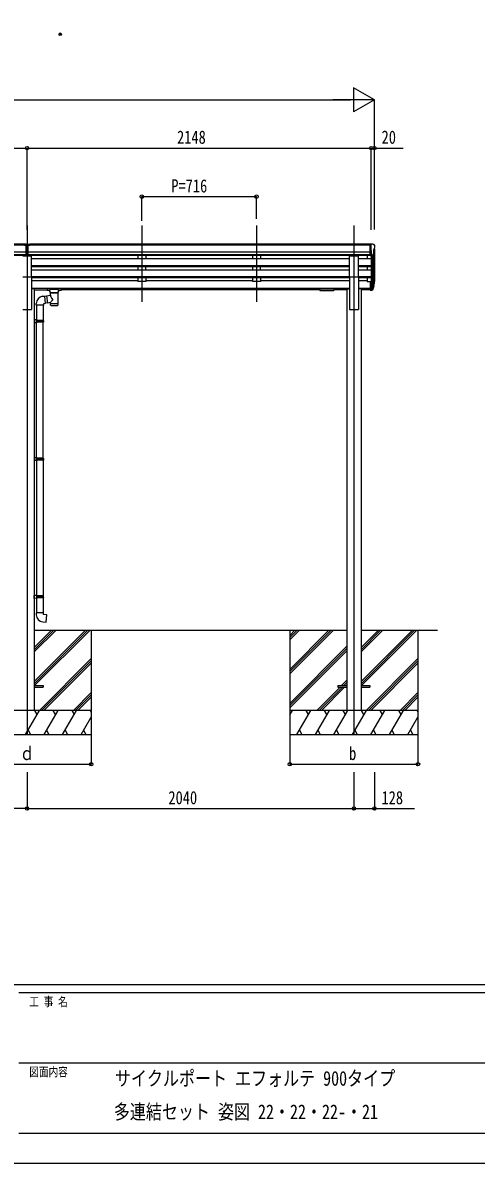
# Model space of a CAD drawing. Units: millimetres, scale not verified. Extents: x -10512 to 10512, y -7425 to 7425.
# Drawn here: x 12 to 2842, y -7425 to -314 of the extents above; entities that cross this region are included whole.
import ezdxf
from ezdxf.enums import TextEntityAlignment as Align

# ---------------------------------------------------------------- set-up
doc = ezdxf.new("R2010")
doc.units = ezdxf.units.MM
doc.header["$LTSCALE"] = 30
doc.header["$PDMODE"] = 32
doc.header["$PDSIZE"] = 15
for name, color, linetype in [('0-2_USER1', 3, 'Continuous'), ('0-3_YKK_12', 2, 'Continuous'), ('0-4_YKK_13', 4, 'Continuous'), ('0-5_YKK_A1', 4, 'Continuous'), ('0-6_YKK_D', 6, 'Continuous'), ('0-7_YKK_ZWAK', 7, 'Continuous')]:
    doc.layers.add(name, color=color, linetype=linetype)
doc.styles.add('ＭＳ ゴシック', font='')
doc.styles.get('ＭＳ ゴシック').set_extended_font_data('MS Gothic')

msp = doc.modelspace()

# ---------------------------------------------------------------- linework, layer by layer
at = {"layer": '0-3_YKK_12'}
for p, q in [((39.26, -1577.07), (39.26, -4751.48)), ((755.26, -1577.07), (755.26, -2054.59)), ((1471.26, -1577.07), (1471.26, -2054.59)), ((2079.26, -1577.07), (2079.26, -4751.48))]:
    msp.add_line(p, q, dxfattribs=at)
at = {"layer": '0-4_YKK_13'}
for p, q in [((22.76, -1701.49), (22.76, -1693.65)), ((22.76, -1701.49), (32.76, -1701.49)), ((39.26, -1702.31), (32.76, -1701.91)), ((32.76, -1703.49), (45.76, -1703.49)), ((45.76, -1701.97), (39.26, -1702.29)), ((45.76, -1765.12), (45.76, -1699.84)), ((2180.76, -1693.46), (2170.76, -1693.55)), ((2170.76, -1695.06), (2170.76, -1693.55)), ((2180.76, -1765.44), (2180.76, -1693.46)), ((2199.26, -1693.46), (2180.76, -1693.46)), ((2187.26, -1766.44), (2187.26, -1693.46)), ((2199.26, -1693.46), (2201.59, -1693.6)), ((2202.35, -1694.03), (2206.42, -1699.84)), ((2209.26, -1702.83), (2209.26, -1703.46)), ((11.76, -1767.11), (66.76, -1767.11)), ((32.76, -1745.01), (39.26, -1745.18)), ((32.76, -1764.06), (39.26, -1764.46)), ((39.26, -1745.18), (45.76, -1745.01)), ((39.26, -1764.46), (45.76, -1764.06)), ((66.76, -1898.91), (66.76, -1767.11)), ((2051.76, -1898.91), (2051.76, -1767.11)), ((2051.76, -1767.11), (2106.76, -1767.11)), ((2106.76, -1898.91), (2106.76, -1767.11)), ((2180.76, -1765.44), (2187.26, -1765.44)), ((2187.26, -1766.44), (2192.47, -1766.13)), ((2194.88, -1764.63), (2203.89, -1749.04)), ((2201.26, -1727.97), (2201.26, -1744.25)), ((2206.73, -1724.64), (2201.41, -1727.71)), ((11.76, -1898.91), (66.76, -1898.91)), ((2051.76, -1898.91), (2106.76, -1898.91)), ((165.26, -1971.76), (165.26, -1982.52)), ((250.26, -1971.1), (167.26, -1971.1)), ((250.26, -1973.28), (167.26, -1973.28)), ((181.76, -1983.19), (167.26, -1983.19)), ((181.76, -1990), (181.76, -1979.72)), ((235.76, -1990), (235.76, -1979.72)), ((250.26, -1983.19), (235.76, -1983.19)), ((252.26, -1971.76), (252.26, -1982.52)), ((252.26, -1971.96), (252.26, -1973.5)), ((1866.26, -1971.76), (1866.26, -1982.52)), ((1866.26, -1971.96), (1866.26, -1973.5)), ((1868.26, -1971.1), (1951.26, -1971.1)), ((1868.26, -1973.28), (1951.26, -1973.28)), ((1868.26, -1983.19), (1951.26, -1983.19)), ((1953.26, -1971.76), (1953.26, -1982.52)), ((2180.76, -1927.18), (2180.76, -1981.22)), ((2180.76, -1927.18), (2187.26, -1927.18)), ((2180.76, -1967.32), (2187.26, -1967.32)), ((2180.76, -1972.19), (2187.26, -1972.19)), ((2180.76, -1981.22), (2187.26, -1981.22)), ((2187.26, -1927.18), (2187.26, -1981.96)), ((2187.26, -1972.21), (2192.39, -1972.21)), ((2187.26, -1974.02), (2192.11, -1974.02)), ((2187.26, -1981.96), (2192.11, -1981.96)), ((2193.69, -1971.54), (2201.45, -1956.13)), ((2202.9, -1956.49), (2194.7, -1972.67)), ((2203.51, -1957.05), (2194.7, -1980.6)), ((2205.56, -1939.99), (2202.29, -1947.06)), ((2206.17, -1941.37), (2202.29, -1949.32)), ((2203.85, -1952.65), (2203.51, -1957.05)), ((135.9, -2019.38), (148.41, -2017.82)), ((160.93, -2017.85), (148.58, -2019.77)), ((167.37, -2059.36), (152.25, -2061.7)), ((160.64, -2015.98), (185.86, -2012.06)), ((160.64, -2015.98), (167.66, -2061.23)), ((185.86, -2058.41), (167.66, -2061.23)), ((185.84, -2074.79), (185.86, -2058.16)), ((185.86, -2012.07), (185.86, -1994.48)), ((231.66, -1994.5), (231.68, -2074.79)), ((96.5, -2075.39), (96.5, -2064.47)), ((142.5, -2075.39), (96.5, -2075.39)), ((98.46, -2075.39), (98.46, -2166.85)), ((140.46, -2075.39), (140.46, -2169.41)), ((100.46, -2166.91), (84.46, -2166.43)), ((84.46, -2166.43), (84.46, -2184.38)), ((100.46, -2183.91), (84.46, -2184.38)), ((100.46, -2168.91), (98.46, -2168.91)), ((141.46, -2169.41), (98.46, -2169.41)), ((142.46, -2171.41), (98.46, -2171.41)), ((142.46, -2179.41), (98.46, -2179.41)), ((141.46, -2181.41), (98.46, -2181.41)), ((98.46, -3026.1), (98.46, -2183.96)), ((100.46, -2168.91), (100.46, -2166.91)), ((100.46, -2183.91), (100.46, -2181.91)), ((102.94, -2171.41), (103.37, -2169.41)), ((140.46, -3028.66), (140.46, -2181.41)), ((142.46, -2171.41), (141.46, -2169.41)), ((142.46, -2179.41), (141.46, -2181.41)), ((142.46, -2171.41), (142.46, -2179.41)), ((100.46, -3026.16), (84.46, -3025.69)), ((84.46, -3025.69), (84.46, -3043.63)), ((100.46, -3043.16), (84.46, -3043.63)), ((100.46, -3028.16), (98.46, -3028.16)), ((141.46, -3028.66), (98.46, -3028.66)), ((142.46, -3030.66), (98.46, -3030.66)), ((142.46, -3038.66), (98.46, -3038.66)), ((141.46, -3040.66), (98.46, -3040.66)), ((98.46, -3043.22), (98.46, -3885.35)), ((100.46, -3028.16), (100.46, -3026.16)), ((100.46, -3043.16), (100.46, -3041.16)), ((102.94, -3030.66), (103.37, -3028.66)), ((140.46, -3040.66), (140.46, -3887.91)), ((142.46, -3030.66), (141.46, -3028.66)), ((142.46, -3038.66), (141.46, -3040.66)), ((142.46, -3030.66), (142.46, -3038.66)), ((100.46, -3885.41), (84.46, -3884.94)), ((84.46, -3902.88), (84.46, -3884.94)), ((100.46, -3902.41), (84.46, -3902.88)), ((141.46, -3887.91), (98.46, -3887.91)), ((142.46, -3889.91), (98.46, -3889.91)), ((142.46, -3897.91), (98.46, -3897.91)), ((141.46, -3899.91), (98.46, -3899.91)), ((100.46, -3900.41), (98.46, -3900.41)), ((98.46, -3902.47), (98.46, -3993.91)), ((100.46, -3885.41), (100.46, -3887.41)), ((100.46, -3900.41), (100.46, -3902.41)), ((102.94, -3897.91), (103.37, -3899.91)), ((140.46, -3899.91), (140.46, -3993.91)), ((142.46, -3889.91), (141.46, -3887.91)), ((142.46, -3897.91), (141.46, -3899.91)), ((142.46, -3897.91), (142.46, -3889.91)), ((142.46, -3993.91), (96.46, -3993.91)), ((96.46, -3993.91), (96.46, -4004.83)), ((142.46, -4003.91), (142.46, -3993.91)), ((84.46, -4446.98), (139.26, -4446.98)), ((84.46, -4455.98), (139.26, -4455.98)), ((139.26, -4446.98), (139.26, -4455.98)), ((1979.26, -4446.98), (1979.26, -4455.98)), ((1979.26, -4446.98), (2034.06, -4446.98)), ((1979.26, -4455.98), (2034.06, -4455.98)), ((2124.46, -4446.98), (2179.26, -4446.98)), ((2124.46, -4455.98), (2179.26, -4455.98)), ((2179.26, -4446.98), (2179.26, -4455.98))]:
    msp.add_line(p, q, dxfattribs=at)
for points in [[(22.76, -1693.65), (40.76, -1693.49), (55.76, -1693.62)], [(45.76, -1765.12), (39.26, -1765.52), (32.76, -1765.12), (32.76, -1699.78)], [(45.76, -1701.45), (55.76, -1701.36), (55.76, -1693.62)], [(45.76, -1746.12), (42.5, -1746.2), (39.26, -1746.28), (36.02, -1746.2), (32.76, -1746.12)], [(167.26, -1971.1), (166.91, -1971.1), (166.38, -1971.13), (165.93, -1971.18), (165.62, -1971.26), (165.45, -1971.36), (165.33, -1971.49), (165.27, -1971.67), (165.26, -1971.76)], [(167.26, -1983.19), (166.91, -1983.18), (166.38, -1983.16), (165.93, -1983.11), (165.62, -1983.03), (165.45, -1982.93), (165.33, -1982.79), (165.27, -1982.61), (165.26, -1982.52)], [(185.86, -1994.48), (185.63, -1994.39), (184.27, -1993.65), (183.16, -1992.81), (182.4, -1991.94), (181.94, -1991.04), (181.77, -1990.16)], [(235.72, -1989.94), (235.74, -1990.29), (235.5, -1991.25), (234.98, -1992.13), (234.17, -1992.97), (233.06, -1993.77), (231.66, -1994.5)], [(252.26, -1971.76), (252.22, -1971.57), (252.14, -1971.43), (252.04, -1971.34), (251.94, -1971.28), (251.82, -1971.23), (251.53, -1971.17), (251.04, -1971.12), (250.49, -1971.1), (250.26, -1971.1)], [(252.26, -1982.52), (252.22, -1982.72), (252.14, -1982.86), (252.04, -1982.95), (251.94, -1983.01), (251.82, -1983.06), (251.53, -1983.12), (251.04, -1983.16), (250.49, -1983.19), (250.26, -1983.19)], [(1866.26, -1971.76), (1866.3, -1971.57), (1866.38, -1971.43), (1866.48, -1971.34), (1866.58, -1971.28), (1866.7, -1971.23), (1866.99, -1971.17), (1867.48, -1971.12), (1868.03, -1971.1), (1868.26, -1971.1)], [(1866.26, -1982.52), (1866.3, -1982.72), (1866.38, -1982.86), (1866.48, -1982.95), (1866.58, -1983.01), (1866.7, -1983.06), (1866.99, -1983.12), (1867.48, -1983.16), (1868.03, -1983.19), (1868.26, -1983.19)], [(1951.26, -1971.1), (1951.61, -1971.1), (1952.14, -1971.13), (1952.59, -1971.18), (1952.9, -1971.26), (1953.06, -1971.36), (1953.18, -1971.49), (1953.25, -1971.67), (1953.26, -1971.76)], [(1951.26, -1983.19), (1951.61, -1983.18), (1952.14, -1983.16), (1952.59, -1983.11), (1952.9, -1983.03), (1953.06, -1982.93), (1953.18, -1982.79), (1953.25, -1982.61), (1953.26, -1982.52)], [(148.41, -2017.82), (152.42, -2063.65), (142.5, -2065.39), (142.5, -2075.39)], [(100.46, -2181.91), (98.46, -2181.91), (98.46, -2168.91)], [(102.94, -2171.41), (102.94, -2179.41), (103.37, -2181.41)], [(100.46, -3041.16), (98.46, -3041.16), (98.46, -3028.16)], [(102.94, -3030.66), (102.94, -3038.66), (103.37, -3040.66)], [(100.46, -3887.41), (98.46, -3887.41), (98.46, -3900.41)], [(102.94, -3897.91), (102.94, -3889.91), (103.37, -3887.91)], [(137.54, -4049.65), (158.37, -4051.48), (162.38, -4005.65), (142.46, -4003.91)]]:
    msp.add_lwpolyline(points, dxfattribs=at)
for centre, radius, start, end in [((2201.53, -1694.6), 1, 35, 86.5), ((2206.26, -1702.83), 3, 0, 87), ((2007.26, -1703.46), 202, 355.05096, 0), ((2192.29, -1763.13), 3, 273.5, 330), ((2201.56, -1727.97), 0.3, 120, 180), ((2201.56, -1744.25), 0.3, 180, 265.2833), ((2201.29, -1747.54), 3, 330, 85.2833), ((2202.35, -1720.27), 6.18, 315.00103, 354.2965), ((2176.67, -1930.5), 30.41, 341.80266, 352.8448), ((2178.08, -1932.26), 29.53, 342.01856, 353.49194), ((142.41, -2064.83), 45.91, 98.14944, 179.55845), ((141.46, -4004.83), 45, 180, 265)]:
    msp.add_arc(centre, radius, start, end, dxfattribs=at)
for centre, major_axis, ratio, start_param, end_param in [((63.83, -1703.8), (24.57, -1.51), 0.121868, 3.1422238, 3.1491027), ((167.26, -1973.5), (-2, 0), 0.109601, 4.712389, 6.2831853), ((208.76, -1979.72), (-27, 0), 0.122176, 3.1415927, 6.2831853), ((197.76, -1990), (-16, 0), 0.361356, 0, 0.0194874), ((250.26, -1973.5), (-2, 0), 0.109601, 3.1415927, 4.712389), ((1868.26, -1973.5), (2, 0), 0.109601, 1.5707963, 3.1415927), ((1951.26, -1973.5), (2, 0), 0.109601, 0, 1.5707963), ((2192.11, -1971.31), (3, 0), 0.90356, 4.712389, 5.7595865), ((2192.11, -1979.25), (-3, 0), 0.90356, 1.5707963, 2.6179939), ((2192.39, -1970.86), (1.5, 0), 0.90356, 4.712389, 5.7595865), ((2117.34, -1932.59), (88.05, 0), 0.90356, 5.9828017, 6.0168888), ((2202.55, -1952.65), (-1.3, 0), 0.90356, 2.9359903, 4.9130961), ((2116.63, -1936.46), (89.07, 0), 0.90356, 6.0316505, 6.077583), ((2119.4, -1926.01), (-87.93, 4.42), 0.541684, 3.060334, 3.2172517), ((2118.61, -1932.69), (89.06, 1.43), 0.57596, 6.1985533, 6.3701348), ((208.76, -2038.61), (22.81, -26.62), 0.234429, 3.1563334, 4.5976381), ((206.2, -2035.96), (-20.32, -22.25), 0.045535, 4.9756507, 6.2441899), ((208.77, -1994.95), (-22.92, 0.42), 0.07247, 0.0008089, 1.5716053), ((208.77, -1996.57), (-22.92, 0.42), 0.07247, 0.0008089, 1.5716053), ((208.75, -1994.95), (22.91, 0.42), 0.072511, 4.711586, 6.2823824), ((208.75, -1996.57), (22.91, 0.42), 0.072511, 4.711586, 6.2823824), ((208.76, -2074.79), (-22.92, 0), 0.101955, 6.2829723, 9.4248207), ((208.76, -2062.35), (-22.91, 0), 0.122865, 6.2831853, 9.424778)]:
    msp.add_ellipse(centre, major_axis=major_axis, ratio=ratio, start_param=start_param, end_param=end_param, dxfattribs=at)
at = {"layer": '0-5_YKK_A1'}
for p, q in [((32.76, -1695.06), (-2092.24, -1695.06)), ((32.76, -1700.28), (-2092.24, -1700.28)), ((2180.76, -1695.06), (55.76, -1695.06)), ((2180.76, -1700.28), (55.76, -1700.28)), ((32.76, -1743.81), (-2102.24, -1743.81)), ((32.76, -1761.66), (-2102.24, -1761.66)), ((32.76, -1764.91), (-2102.24, -1764.91)), ((2180.76, -1743.81), (45.76, -1743.81)), ((2180.76, -1761.66), (45.76, -1761.66)), ((2180.76, -1764.91), (45.76, -1764.91)), ((730.26, -1765.01), (730.26, -1785.39)), ((780.26, -1765.01), (780.26, -1785.39)), ((1446.26, -1765.01), (1446.26, -1785.39)), ((1496.26, -1765.01), (1496.26, -1785.39)), ((2162.26, -1764.91), (2162.26, -1785.49)), ((2187.26, -1734.56), (2187.26, -1927.18)), ((2193.26, -1765.97), (2193.27, -1971.96)), ((2202.29, -1751.81), (2202.29, -1953.53)), ((2207.26, -1724.04), (2207.26, -1926.82)), ((2051.76, -1785.49), (66.76, -1785.49)), ((2051.76, -1828.85), (66.76, -1828.85)), ((2051.76, -1830.35), (66.76, -1830.35)), ((2051.76, -1834.67), (66.76, -1834.67)), ((780.26, -1785.39), (730.26, -1785.39)), ((730.26, -1834.67), (730.26, -1855.5)), ((780.26, -1855.5), (780.26, -1834.67)), ((1496.26, -1785.39), (1446.26, -1785.39)), ((1446.26, -1834.67), (1446.26, -1855.5)), ((1496.26, -1855.5), (1496.26, -1834.67)), ((2187.26, -1785.49), (2106.76, -1785.49)), ((2187.26, -1828.85), (2106.76, -1828.85)), ((2187.26, -1830.35), (2106.76, -1830.35)), ((2187.26, -1834.67), (2106.76, -1834.67)), ((2162.26, -1834.67), (2162.26, -1855.59)), ((2051.76, -1855.5), (66.76, -1855.5)), ((2051.76, -1898.91), (66.76, -1898.96)), ((66.76, -1898.91), (66.76, -2101.48)), ((2051.76, -1900.45), (66.76, -1900.45)), ((2051.76, -1904.77), (66.76, -1904.77)), ((780.26, -1855.5), (730.26, -1855.5)), ((730.26, -1904.77), (730.26, -1927.82)), ((780.26, -1904.77), (780.26, -1927.82)), ((1496.26, -1855.5), (1446.26, -1855.5)), ((1446.26, -1904.77), (1446.26, -1927.82)), ((1496.26, -1904.77), (1496.26, -1927.82)), ((2051.76, -1898.91), (2051.76, -2101.48)), ((2187.26, -1855.59), (2106.76, -1855.59)), ((2187.26, -1898.96), (2106.76, -1898.9)), ((2106.76, -1898.91), (2106.76, -2101.48)), ((2187.26, -1900.45), (2106.76, -1900.45)), ((2187.26, -1904.77), (2106.76, -1904.77)), ((2162.26, -1904.77), (2162.26, -1927.82)), ((730.26, -1922.87), (66.76, -1922.87)), ((2051.76, -1969.89), (66.76, -1969.89)), ((2051.76, -1971.28), (66.76, -1971.28)), ((84.46, -1972.48), (66.76, -1972.48)), ((84.46, -1972.48), (84.46, -4601.48)), ((84.46, -1978.97), (165.26, -1978.97)), ((1866.26, -1978.97), (252.26, -1978.97)), ((780.26, -1927.82), (730.26, -1927.82)), ((1446.26, -1922.87), (780.26, -1922.87)), ((1496.26, -1927.82), (1446.26, -1927.82)), ((2051.76, -1922.87), (1496.26, -1922.87)), ((2034.06, -1978.97), (1953.26, -1978.97)), ((2034.06, -1972.48), (2034.06, -4601.48)), ((2034.06, -1972.48), (2051.76, -1972.48)), ((2162.26, -1922.87), (2106.76, -1922.87)), ((2180.76, -1969.89), (2106.76, -1969.89)), ((2180.76, -1971.28), (2106.76, -1971.28)), ((2124.46, -1972.48), (2106.76, -1972.48)), ((2124.46, -1972.48), (2124.46, -4601.48)), ((2180.76, -1978.97), (2124.46, -1978.97)), ((2162.26, -1927.82), (2180.76, -1927.82)), ((11.76, -2101.48), (66.76, -2101.48)), ((2051.76, -2101.48), (2106.76, -2101.48)), ((84.26, -4420.95), (403.74, -4101.48)), ((84.26, -4435.1), (417.88, -4101.48)), ((84.26, -4237.11), (219.89, -4101.48)), ((84.26, -4222.97), (205.75, -4101.48)), ((84.26, -4208.82), (191.61, -4101.48)), ((84.46, -4101.48), (2034.06, -4101.48)), ((86.52, -4446.98), (432.02, -4101.48)), ((439.06, -4101.48), (439.06, -4751.48)), ((1679.06, -4101.48), (1679.06, -4751.48)), ((1679.06, -4345.65), (1923.24, -4101.48)), ((1679.06, -4359.8), (1937.38, -4101.48)), ((1679.06, -4373.94), (1951.52, -4101.48)), ((1679.06, -4161.81), (1739.39, -4101.48)), ((1679.06, -4147.67), (1725.25, -4101.48)), ((1679.06, -4133.52), (1711.11, -4101.48)), ((2124.26, -4420.95), (2443.74, -4101.48)), ((2124.26, -4435.1), (2457.88, -4101.48)), ((2124.26, -4237.11), (2259.89, -4101.48)), ((2124.26, -4222.97), (2245.75, -4101.48)), ((2124.26, -4208.82), (2231.61, -4101.48)), ((2124.46, -4101.48), (2601.29, -4101.48)), ((2126.52, -4446.98), (2472.02, -4101.48)), ((2479.06, -4101.48), (2479.06, -4751.48)), ((1679.06, -4557.79), (2033.86, -4202.99)), ((1679.06, -4571.93), (2033.86, -4217.13)), ((1679.06, -4586.07), (2033.86, -4231.27)), ((115.87, -4601.48), (439.06, -4278.29)), ((130.01, -4601.48), (439.06, -4292.43)), ((144.15, -4601.48), (439.06, -4306.57)), ((2155.87, -4601.48), (2479.06, -4278.29)), ((2170.01, -4601.48), (2479.06, -4292.43)), ((2184.15, -4601.48), (2479.06, -4306.57)), ((1847.5, -4601.48), (1993, -4455.98)), ((1861.64, -4601.48), (2007.14, -4455.98)), ((1875.79, -4601.48), (2021.29, -4455.98)), ((2002, -4446.98), (2033.86, -4415.12)), ((2016.14, -4446.98), (2033.86, -4429.26)), ((2030.29, -4446.98), (2033.86, -4443.4)), ((328, -4601.48), (439.06, -4490.42)), ((342.14, -4601.48), (439.06, -4504.56)), ((356.28, -4601.48), (439.06, -4518.7)), ((2368, -4601.48), (2479.06, -4490.42)), ((2382.14, -4601.48), (2479.06, -4504.56)), ((2396.29, -4601.48), (2479.06, -4518.7)), ((439.06, -4601.48), (-360.94, -4601.48)), ((30.22, -4751.48), (116.82, -4601.48)), ((101.82, -4627.46), (86.82, -4601.48)), ((145.69, -4751.48), (232.29, -4601.48)), ((217.29, -4627.46), (202.29, -4601.48)), ((261.16, -4751.48), (347.76, -4601.48)), ((317.76, -4601.48), (332.76, -4627.46)), ((433.23, -4601.48), (439.06, -4611.58)), ((2479.06, -4601.48), (1679.06, -4601.48)), ((1679.06, -4628.98), (1694.94, -4601.48)), ((1723.81, -4751.48), (1810.41, -4601.48)), ((1795.41, -4627.46), (1780.41, -4601.48)), ((1839.28, -4751.48), (1925.88, -4601.48)), ((1910.88, -4627.46), (1895.88, -4601.48)), ((1954.75, -4751.48), (2041.35, -4601.48)), ((2026.35, -4627.46), (2011.35, -4601.48)), ((2070.22, -4751.48), (2156.82, -4601.48)), ((2141.82, -4627.46), (2126.82, -4601.48)), ((2185.69, -4751.48), (2272.29, -4601.48)), ((2257.29, -4627.46), (2242.29, -4601.48)), ((2301.16, -4751.48), (2387.76, -4601.48)), ((2357.76, -4601.48), (2372.76, -4627.46)), ((2473.23, -4601.48), (2479.06, -4611.58)), ((376.63, -4751.48), (439.06, -4643.34)), ((2416.63, -4751.48), (2479.06, -4643.34)), ((-360.94, -4751.48), (439.06, -4751.48)), ((45.22, -4725.5), (60.21, -4751.48)), ((160.68, -4725.5), (175.68, -4751.48)), ((276.15, -4725.5), (291.15, -4751.48)), ((391.62, -4725.5), (406.62, -4751.48)), ((1679.06, -4751.48), (2479.06, -4751.48)), ((1738.8, -4725.5), (1753.8, -4751.48)), ((1854.27, -4725.5), (1869.27, -4751.48)), ((1969.75, -4725.5), (1984.75, -4751.48)), ((2085.22, -4725.5), (2100.21, -4751.48)), ((2200.69, -4725.5), (2215.68, -4751.48)), ((2316.16, -4725.5), (2331.15, -4751.48)), ((2431.62, -4725.5), (2446.62, -4751.48))]:
    msp.add_line(p, q, dxfattribs=at)
msp.add_point((245.97, -384.99), dxfattribs=at)
at = {"layer": '0-6_YKK_D'}
for p, q in [((2207.26, -795.06), (2077.36, -720.06)), ((2077.36, -720.06), (2077.36, -870.06)), ((-4126.74, -795.06), (2057.26, -795.06)), ((2207.26, -795.06), (1947.45, -795.06)), ((2207.26, -795.06), (2077.36, -870.06)), ((2207.26, -1603.64), (2207.26, -794.06)), ((-2108.74, -1095.06), (39.26, -1095.06)), ((39.26, -1604.64), (39.26, -1094.06)), ((39.26, -1604.64), (39.26, -1094.06)), ((39.26, -1095.06), (2187.26, -1095.06)), ((2187.26, -1604.64), (2187.26, -1094.06)), ((2187.26, -1604.64), (2187.26, -1094.06)), ((2207.26, -1602.64), (2207.26, -1094.06)), ((755.26, -1548.19), (755.26, -1397.08)), ((755.26, -1398.08), (1471.26, -1398.08)), ((1471.26, -1537.05), (1471.26, -1397.08)), ((439.06, -4752.48), (439.06, -4938.19)), ((1679.06, -4751.48), (1679.06, -4938.19)), ((2479.06, -4752.48), (2479.06, -4938.19)), ((-360.94, -4937.19), (439.06, -4937.19)), ((1679.06, -4937.19), (2479.06, -4937.19)), ((39.26, -4987.76), (39.26, -5214.06)), ((39.26, -4987.76), (39.26, -5214.06)), ((2079.26, -4987.76), (2079.26, -5214.06)), ((2079.26, -4987.76), (2079.26, -5214.06)), ((2207.26, -4987.76), (2207.26, -5214.06)), ((39.26, -5213.06), (-2108.74, -5213.06)), ((39.26, -5213.06), (2079.26, -5213.06))]:
    msp.add_line(p, q, dxfattribs=at)
for points in [[(2187.26, -1095.06), (2207.26, -1095.06), (2385.76, -1095.06)], [(2079.26, -5213.06), (2207.26, -5213.06), (2456.36, -5213.06)]]:
    msp.add_lwpolyline(points, dxfattribs=at)
for centre in [(39.26, -1095.06), (39.26, -1095.06), (2187.26, -1095.06), (2187.26, -1095.06), (2207.26, -1095.06), (755.26, -1398.08), (1471.26, -1398.08), (439.06, -4937.19), (1679.06, -4937.19), (2479.06, -4937.19), (39.26, -5213.06), (39.26, -5213.06), (2079.26, -5213.06), (2079.26, -5213.06), (2207.26, -5213.06)]:
    msp.add_circle(centre, 10.62, dxfattribs=at)
at = {"layer": '0-7_YKK_ZWAK'}
for p, q in [((9737.55, -6312.5), (-9762.45, -6312.5)), ((3237.55, -6362.5), (-12.45, -6362.5)), ((-12.45, -6800), (3237.55, -6800)), ((-12.45, -7237.5), (3237.55, -7237.5))]:
    msp.add_line(p, q, dxfattribs=at)
msp.add_lwpolyline([(-10512.5, -7425), (10512.5, -7425), (10512.5, 7425), (-10512.5, 7425)], close=True, dxfattribs=at)

# ---------------------------------------------------------------- texts
at = {"layer": '0-2_USER1', "style": 'ＭＳ ゴシック', "width": 0.8}
for s, p in [('サイクルポート エフォルテ 900タイプ', (587.3, -6969.36)), ('多連結セット 姿図 22・22・22-・21', (580.63, -7177.69))]:
    msp.add_text(s, height=91.64, dxfattribs=at).set_placement(p, align=Align.BOTTOM_LEFT)
at = {"layer": '0-6_YKK_D', "style": 'ＭＳ ゴシック', "width": 0.8}
for s, p in [('2148', (975.26, -1093.06)), ('20', (2251.76, -1093.06)), ('P=716', (939.26, -1396.78)), ('ｄ', (-5.94, -4935.86)), ('b', (2049.06, -4935.89)), ('2040', (921.26, -5211.73)), ('128', (2251.06, -5211.76))]:
    msp.add_text(s, height=82.48, dxfattribs=at).set_placement(p, align=Align.BOTTOM_LEFT)
at = {"layer": '0-7_YKK_ZWAK', "style": 'ＭＳ ゴシック', "width": 0.8}
for s, p in [('工 事 名', (53.17, -6462.5)), ('図面内容', (53.17, -6900))]:
    msp.add_text(s, height=54.99, dxfattribs=at).set_placement(p, align=Align.BOTTOM_LEFT)

doc.saveas('drawing.dxf')
